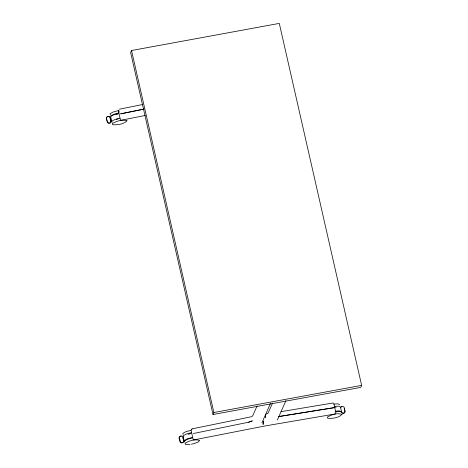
<?xml version="1.0" encoding="UTF-8"?>
<svg xmlns="http://www.w3.org/2000/svg" width="468" height="468" viewBox="0 0 468 468"><rect width="100%" height="100%" fill="white"/><g stroke="black" fill="none" stroke-linecap="round" stroke-linejoin="round"><path stroke-width="0.7" d="M110.863 122.072L110.226 118.035M179.262 437.141L180.385 442.09L181.578 442.722L182.889 442.482L183.713 441.476L183.766 440.47L182.59 436.533L181.391 435.901L180.081 436.141L179.139 437.416L179.086 438.428L180.262 442.365L181.461 442.991L182.772 442.751L183.591 441.751M340.259 407.213L340.306 406.873L338.3 406.13L334.392 406.47M131.526 50.521L130.636 52.527L212.993 414.502L360.758 387.381L361.641 385.375L279.291 23.4L131.526 50.521L213.876 412.495L212.993 414.502M257.107 405.891L252.977 415.256L251.883 416.637L192.085 428.858L191.722 429.396M261.899 422.856L270.451 403.463M272.575 403.053L267.901 413.425L265.572 414.338M277.366 420.018L285.925 400.626M192.085 428.858L191.084 430.361L193.179 439.581L193.746 439.932L264.794 426.003L335.141 413.981L335.503 413.46M340.458 407.809L341.283 406.809M110.629 116L113.701 114.321L118.685 112.963M183.713 437.042L183.397 437.481L184.293 441.406L184.427 440.441L187.498 438.75L192.5 437.393M116.503 114.315L118.31 113.818M116.38 119.393L118.188 118.895M188.031 434.327L191.043 433.503M118.158 110.653L113.174 112.01L110.103 113.689L110.378 114.906M118.79 113.42L113.788 114.777L110.723 116.462L111.478 121.364L111.957 121.657M119.872 118.164L114.888 119.521L111.811 121.2L111.542 121.575L112.086 122.417M190.891 430.332L185.907 431.689L182.83 433.368L183.105 434.591M191.418 432.648L186.434 434L183.357 435.685L183.087 436.059L183.631 436.901M192.6 437.843L187.615 439.2L184.544 440.879L184.813 442.096M248.66 422.206L252.258 420.913L248.66 422.206L193.29 433.526M119.352 109.19L142.781 104.499M145.408 115.432L121.019 120.258L120.446 119.902L118.351 110.682L118.72 110.15L119.176 112.174M110.156 122.797L108.845 123.037L107.652 122.405L106.476 118.474L106.528 117.462L107.353 116.462L108.664 116.222L109.857 116.854L111.033 120.785L110.98 121.797L110.038 123.072L108.728 123.312L107.535 122.68L106.359 118.749L106.406 117.737L107.231 116.737L108.541 116.497L109.734 117.123M213.876 412.495L361.641 385.375M179.964 436.416L181.274 436.176M190.102 444.366L185.34 444.413L185.065 443.19C189.335 440.809 194.91 438.75 199.69 440.505L198.204 442.049L193.916 443.664L191.371 444.132M183.433 441.254L184.702 441.037M280.981 411.664L333.204 402.96M333.865 404.153L337.773 403.814L339.78 404.563M335.474 411.214L339.394 410.875L341.388 411.629M335.574 411.664L339.481 411.325L341.488 412.074M334.047 407.324L336.106 407.154M335.129 412.068L336.498 411.951M110.079 119.018L111.015 119.106M110.512 120.919L111.448 121.007M341.581 412.753L342.781 413.384L344.091 413.145L344.916 412.144L344.278 408.108M333.772 403.328L335.808 412.279M182.953 437.72L183.503 440.136M263.414 421.159L263.092 424.347L263.414 421.159M340.581 407.534L341.704 412.483L342.898 413.109L344.208 412.87L345.033 411.869L345.086 410.857L343.91 406.926L342.716 406.294L341.406 406.534L340.581 407.534M265.678 414.508L265.473 417.415L265.678 414.508M126.963 120.826C123.406 124.476 117.491 125.038 112.607 124.728L112.338 123.511C116.608 121.13 122.177 119.065 126.963 120.826M342.014 414.385C338.458 418.035 332.543 418.597 327.664 418.287L327.389 417.07C331.66 414.689 337.229 412.624 342.014 414.385M143.986 109.085L120.563 113.859L143.986 109.091M334.462 407.616L278.46 416.608L334.462 407.616"/></g></svg>
